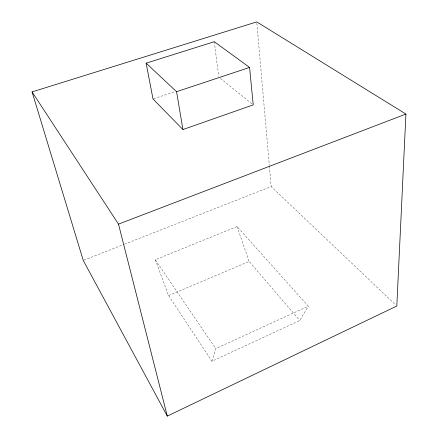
<?xml version="1.0" encoding="UTF-8"?>
<svg xmlns="http://www.w3.org/2000/svg" width="438" height="438" viewBox="0 0 438 438"><rect width="100%" height="100%" fill="white"/><g stroke="black" fill="none" stroke-linecap="round" stroke-linejoin="round"><path stroke-width="0.33" stroke-dasharray="2.19 1.64" d="M211.921 361.23L215.715 348.653L308.303 306.211L237.029 226.55L155.282 259.739L168.608 295.573L211.921 361.23L299.816 320.517L308.303 306.211M168.608 295.573L249.134 261.448L299.816 320.517M83.882 260.177L123.883 244.459M124.518 244.207L271.166 186.566L395.826 305.078M153.639 98.742L174.932 91.673M220.396 78.397L252.168 104.036M155.282 259.739L215.715 348.653M237.029 226.55L249.134 261.448M214.308 41.714L218.721 76.442M256.876 23.263L269.321 165.476M269.381 166.155L271.166 186.566"/><path stroke-width="0.66" d="M405.922 114.055L396.817 306.02L167.294 416.1L83.253 260.424L32.078 91.903L256.756 21.9L405.922 114.055L118.495 224.13L32.078 91.903M182.936 129.538L253.224 104.89L249.567 67.447L214.308 41.714L146.133 63.165L152.993 98.955L182.936 129.538L176.569 91.695L146.133 63.165M176.569 91.695L249.567 67.447M118.495 224.13L167.294 416.1"/></g></svg>
